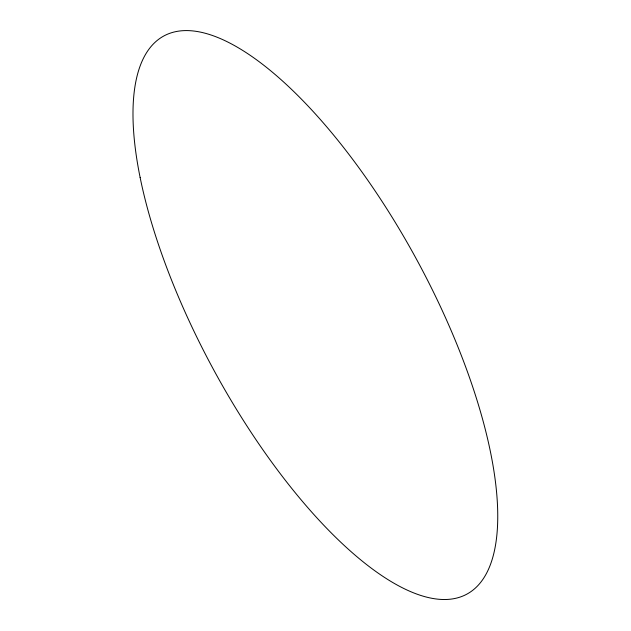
<?xml version="1.0" encoding="UTF-8"?>
<svg xmlns="http://www.w3.org/2000/svg" width="631" height="631" viewBox="0 0 631 631"><rect width="100%" height="100%" fill="white"/><g stroke="black" fill="none" stroke-linecap="round" stroke-linejoin="round"><path stroke-width="0.95" d="M140.121 177.453A317.551 115.505 61.5 0 0 446.985 599.45A317.551 115.505 61.5 0 0 359.425 168.493A317.551 115.505 61.5 0 0 140.121 177.453"/></g></svg>
